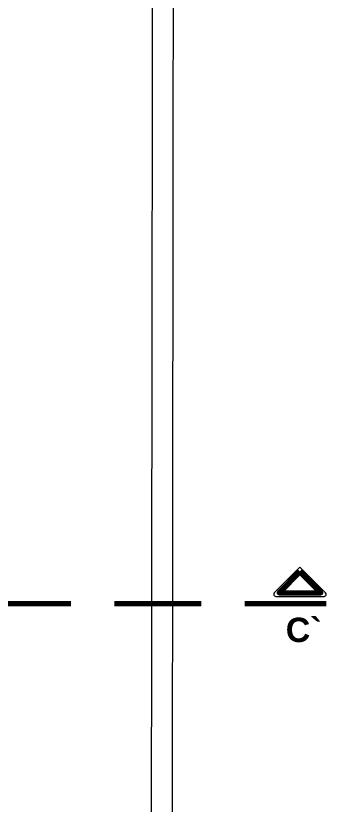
# Model space of a CAD drawing. Header units: inches. Extents: x 140 to 978, y -82 to 38.
# Drawn here: x 656.66 to 661.12, y -11.57 to -0.23 of the extents above; entities that cross this region are included whole.
import ezdxf

# ---------------------------------------------------------------- set-up
doc = ezdxf.new("R2010")
doc.units = ezdxf.units.IN
doc.header["$MEASUREMENT"] = 0
doc.linetypes.add('DASHED', pattern=[0.75, 0.5, -0.25])
for name, color, linetype, lineweight in [('UNSAAC CUBIERTAS', 22, 'Continuous', 0), ('UNSAAC-CORTE ESTRUCTURA', 7, 'Continuous', 70), ('UNSAAC-LINEA DE CORTE', 7, 'Continuous', 70), ('UNSAAC-PISOS', 253, 'Continuous', 0)]:
    doc.layers.add(name, color=color, linetype=linetype, lineweight=lineweight)
doc.styles.get("Standard").update_dxf_attribs({"font": 'arial.ttf'})

msp = doc.modelspace()

# ---------------------------------------------------------------- linework, layer by layer
at = {"layer": 'UNSAAC CUBIERTAS', "ltscale": 1.75}
msp.add_lwpolyline([(661.112, -8.529), (660.742, -8.16), (660.373, -8.529, 0.668179), (660.394, -8.58), (661.09, -8.58, 0.668179)], format="xyb", close=True, dxfattribs=at)
at = {"layer": 'UNSAAC-CORTE ESTRUCTURA', "ltscale": 2.5}
msp.add_lwpolyline([(660.742, -8.23), (660.442, -8.53), (661.042, -8.53)], close=True, dxfattribs=at)
at = {"layer": 'UNSAAC-LINEA DE CORTE', "linetype": 'DASHED', "ltscale": 2.5}
msp.add_line((607.449, -8.683), (661.12, -8.683), dxfattribs=at)
at = {"layer": 'UNSAAC-PISOS'}
for points in [[(658.612, 25.09), (658.631, 9.972), (658.6, -16.03)], [(658.912, 25.09), (658.931, 9.972), (658.9, -16.03)]]:
    msp.add_lwpolyline(points, dxfattribs=at)

# ---------------------------------------------------------------- texts
at = {"layer": 'UNSAAC-CORTE ESTRUCTURA', "insert": (661.054, -8.887), "char_height": 0.35, "width": 0.398, "attachment_point": 3, "rotation": 360}
msp.add_mtext('{\\fSwis721 Ex BT|b1|i0|c0|p34;C`}', dxfattribs=at)

doc.saveas('drawing.dxf')
